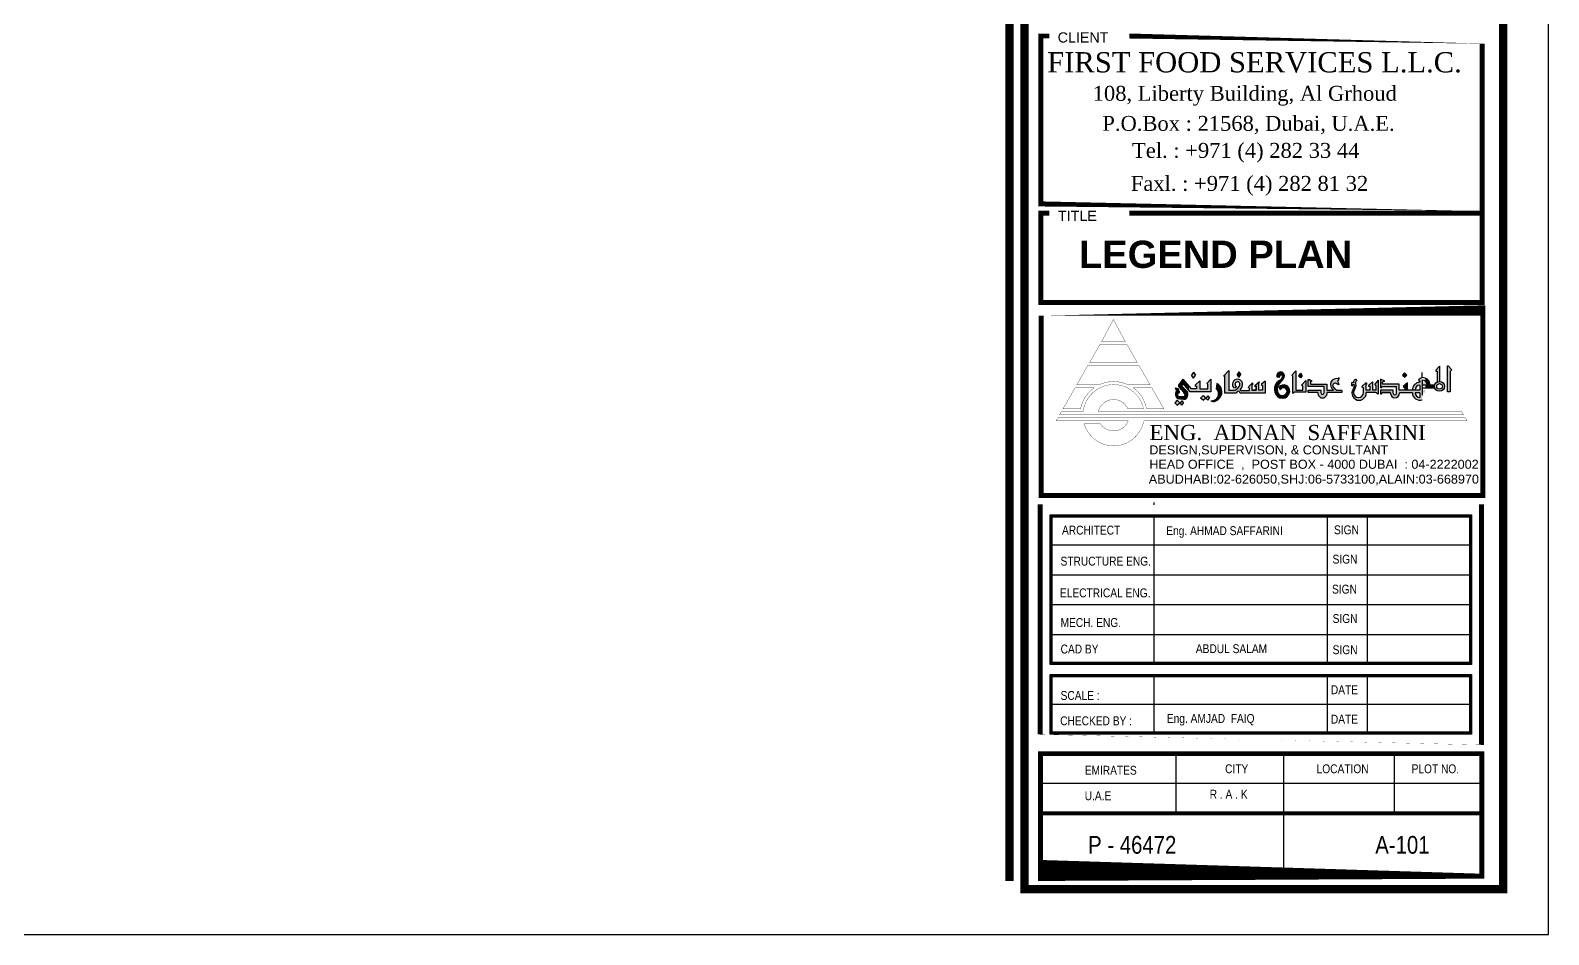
# Model space of a CAD drawing. Header units: millimetres. Extents: x 396580293 to 396624419, y 2853145456 to 2853176656.
# Drawn here: x 396605860 to 396624419, y 2853145456 to 2853156515 of the extents above; entities that cross this region are included whole.
import ezdxf

# ---------------------------------------------------------------- set-up
doc = ezdxf.new("R2010")
doc.units = ezdxf.units.MM
doc.header["$LTSCALE"] = 800
doc.header["$MEASUREMENT"] = 0
doc.layers.add('BORDER', color=183, linetype='Continuous')
doc.layers.add('ELE', color=2, linetype='Continuous')
doc.styles.add('DS', font='arial.ttf', dxfattribs={"height": 20})
doc.styles.add('h2', font='swissc.ttf')
doc.styles.add('style1', font='times.ttf', dxfattribs={"height": 100})
doc.styles.add('TIMENEWROMAN', font='times.ttf')
doc.styles.add('ZHEN', font='arialbd.ttf', dxfattribs={"height": 100})

msp = doc.modelspace()

# ---------------------------------------------------------------- hatches: boundary and pattern name
at = {"layer": 'BORDER', "linetype": 'Continuous', "ltscale": 0.5}
h = msp.add_hatch(color=256, dxfattribs=at)
h.paths.add_polyline_path([(396620251.1755492, 2853151992.291487), (396620272.7835141, 2853152018.686952), (396620251.1755485, 2853152045.082416), (396620229.5675843, 2853152018.686952)])
h.paths.add_polyline_path([(396620224.5133045, 2853152018.686952), (396620194.2515347, 2853152050.315391), (396620163.989766, 2853152018.686952), (396620194.2515359, 2853151992.291487)])
h.paths.add_polyline_path([(396620079.0113411, 2853152332.950958), (396620054.5531769, 2853152297.645903), (396620079.011343, 2853152262.340849), (396620103.469506, 2853152297.645903)])
h.paths.add_polyline_path([(396619935.8141081, 2853151932.255103), (396619957.422073, 2853151958.650569), (396619935.8141075, 2853151985.046033), (396619914.2061414, 2853151958.650569)])
h.paths.add_polyline_path([(396619878.8900936, 2853151990.279008), (396619848.6283243, 2853151958.650569), (396619878.890093, 2853151932.255103), (396619909.1518635, 2853151958.650569)])
for points in [[(396620842.9551207, 2853152116.254069), (396620790.7137015, 2853152116.254069), (396620790.7137002, 2853152173.681496), (396620801.1619759, 2853152181.512501), (396620798.5499395, 2853152202.395222), (396620754.144715, 2853152160.629804), (396620748.9206007, 2853152144.967769), (396620761.9809549, 2853152134.526421), (396620761.9809561, 2853152111.033382), (396620662.722276, 2853152111.033382), (396620649.6619212, 2853152118.864413, 0.2389172809781143), (396620676.0060434, 2853152203.818866, 1.342145718530067), (396620574.9971663, 2853152138.187644), (396620584.3601471, 2853152139.747109), (396620594.8084216, 2853152147.578113), (396620599.4290708, 2853152161.430846, -1.385019421295081), (396620643.482639, 2853152196.126426, -0.0894380219266482), (396620642.4931577, 2853152173.054716, -0.2431324264471437), (396620586.2780121, 2853152116.254069, -0.074715901987572), (396620566.4408207, 2853152111.033381), (396620508.610098, 2853152111.033382), (396620508.6100968, 2853152351.184489), (396620445.9204032, 2853152285.926032), (396620461.5928377, 2853152285.926033), (396620461.5928384, 2853152079.709338), (396620605.2566978, 2853152079.709338, -1.064406628553655), (396620647.0498414, 2853152079.709338), (396620952.662074, 2853152079.709338), (396620952.6620734, 2853152223.277918), (396620905.6448143, 2853152184.122844), (396620921.3172495, 2853152171.071153), (396620921.3172489, 2853152116.254069), (396620874.2999452, 2853152116.254069), (396620874.2999458, 2853152191.953861), (396620884.7482643, 2853152218.057231), (396620824.6706045, 2853152163.240148), (396620842.9551213, 2853152163.240148)], [(396620657.4863968, 2853152304.215302), (396620633.8281198, 2853152338.365731), (396620610.1698414, 2853152304.215302), (396620633.8281179, 2853152270.064872)], [(396621139.6801554, 2853152210.858304, 0.0826152407215789), (396621116.4245249, 2853152182.777594), (396621080.6530737, 2853152182.777594, -0.1460152613908463), (396621128.6138139, 2853152232.414108, 0.2248630455120617), (396621168.4183142, 2853152285.381442, 0.9465631735625487), (396621132.4506275, 2853152284.927676), (396621128.6138139, 2853152267.653653), (396621101.0556676, 2853152273.773639, -1.164735595315699), (396621189.3702253, 2853152294.969048, -0.2414585217317107)], [(396621101.0556676, 2853152273.773639), (396621128.6138139, 2853152267.653653), (396621132.4506275, 2853152284.927676, -0.946563173563642), (396621168.4183142, 2853152285.381442, -0.0054555403083361), (396621168.061333, 2853152283.730883), (396621188.0993235, 2853152283.730883, 0.0264321306287558), (396621189.3702253, 2853152294.969048, 1.164735595306788)], [(396621449.898483, 2853152233.719267), (396621400.2691423, 2853152176.291839), (396621413.3294983, 2853152168.460809), (396621413.3294971, 2853152116.254069), (396621327.131173, 2853152116.254069), (396621327.1311742, 2853152351.18449), (396621280.1139127, 2853152298.977724), (396621293.1742247, 2853152285.926033), (396621293.1742234, 2853152071.878307), (396621311.458739, 2853152090.150686), (396621449.898483, 2853152090.150686)], [(396621384.5967071, 2853152263.551723), (396621406.8228432, 2853152290.522711), (396621384.5967071, 2853152322.470763), (396621362.3705735, 2853152290.522711)], [(396622656.3412497, 2853152327.326851), (396622631.0776293, 2853152298.473306), (396622659.9503578, 2853152271.423082), (396622685.2139367, 2853152296.669957)], [(396623184.0472647, 2853152094.907829), (396623214.6700539, 2853152094.907829), (396623214.6700539, 2853152341.529936), (396623234.4851418, 2853152363.131968), (396623189.5230276, 2853152409.936257), (396623184.0472653, 2853152409.936257)], [(396619866.4734321, 2853152093.002743), (396619865.0813005, 2853152090.526731), (396619862.8587809, 2853152085.891677), (396619861.0022569, 2853152080.975352), (396619859.7062124, 2853152076.443656), (396619858.5714251, 2853152070.534893), (396619882.5945901, 2853152070.534893), (396619882.5945901, 2853152083.125141), (396619901.4089738, 2853152083.125141), (396619901.4089738, 2853152101.929368), (396619893.5696475, 2853152101.929368), (396619893.5696469, 2853152110.676003), (396619872.7797895, 2853152110.676005, -0.1046434474346022)], [(396619893.5696469, 2853152127.00166), (396619888.8660516, 2853152133.269756), (396619859.0766099, 2853152144.238871), (396619859.0766099, 2853152125.606364), (396619873.1873977, 2853152122.300611), (396619873.1873989, 2853152116.740691, -0.0335673119504055), (396619872.7797895, 2853152110.676005), (396619893.5696469, 2853152110.676003)], [(396619932.7663269, 2853152166.17716), (396619950.0128457, 2853152195.950503), (396620022.9378939, 2853152112.835286), (396620022.9378933, 2853152165.060741), (396619950.215693, 2853152247.944765), (396619898.2732446, 2853152175.579259), (396619898.273244, 2853152156.775032), (396619929.4971735, 2853152122.447272), (396619976.5198418, 2853152122.447272)], [(396620004.8881784, 2853152086.582357, 0.1989825626762768), (396619999.5750296, 2853152099.404536), (396619976.5198418, 2853152122.447272), (396619929.4971735, 2853152122.447272), (396619960.9879037, 2853152087.82619), (396619961.3729392, 2853152087.313088, -0.1463572828077602), (396619970.355838, 2853152062.939925), (396620004.888179, 2853152062.939925)], [(396620364.1906115, 2853152196.878477), (396620356.2778302, 2853152130.982615, -0.7506320442527656), (396620291.4685965, 2853151985.258554), (396620315.7720993, 2853151974.464184, 0.7463986364428297)], [(396621116.4245249, 2853152182.777594), (396621080.6530737, 2853152182.777594, 0.1951691809896876), (396621072.2460108, 2853152092.401149, 0.819917406049186), (396621253.1695252, 2853152086.80006), (396621218.8360258, 2853152086.80006, -0.0527408144628752), (396621214.7085956, 2853152078.833165, -0.7147956982063663), (396621104.9362106, 2853152098.973772, -0.1978169635814829)], [(396621122.7931396, 2853152153.308257), (396621139.2337726, 2853152117.448088, -1.005108382731038), (396621218.8360258, 2853152086.80006), (396621253.1695252, 2853152086.80006, 0.025082744461387), (396621254.8085756, 2853152095.907974, 0.7178801219193051)], [(396621823.4245254, 2853152194.564192), (396621854.7693945, 2853152178.902183), (396621846.9331546, 2853152207.615883), (396621836.4848808, 2853152223.277919), (396621852.1573141, 2853152231.108923), (396621855.1425437, 2853152269.891061), (396621852.1573141, 2853152251.991645, 0.9127333988732342), (396621789.4676205, 2853152116.25407), (396621708.4934559, 2853152116.254069), (396621708.4934559, 2853152189.343531), (396621507.3640177, 2853152189.343531), (396621507.3640171, 2853152220.667574), (396621520.4243719, 2853152220.667574), (396621520.4243719, 2853152233.719267), (396621502.1398582, 2853152233.719267), (396621502.1398582, 2853152246.770959), (396621478.6312265, 2853152246.770957), (396621478.6312271, 2853152158.019461), (396621677.1485856, 2853152158.019461), (396621677.1485856, 2853152083.854057, -1), (396621632.7434075, 2853152083.854058), (396621632.7434068, 2853152113.643726), (396621478.6312277, 2853152113.643726), (396621478.6312277, 2853152083.854057), (396621599.4259031, 2853152083.854058, 1.156296565368339), (396621710.4660893, 2853152083.854057), (396621891.3383792, 2853152083.854057), (396621891.3383798, 2853152108.423039), (396621883.5021405, 2853152116.254069), (396621831.2607653, 2853152116.25407, -0.0900283002899876), (396621786.8555395, 2853152152.798799, -0.8660381243748609)], [(396622155.5422478, 2853152086.817721, -0.9876353788830607), (396622033.8479074, 2853152082.339935, 0.0179941224394033), (396622066.9157697, 2853152171.091315, -0.3859369168262866), (396622073.6637189, 2853152240.578647, 0.8273132782747293), (396622040.0725053, 2853152202.8136, 0.2910091798752518), (396622010.6802143, 2853152202.8136), (396622010.6802149, 2853152173.322309), (396622023.276897, 2853152165.048579, -1.668563439818083), (396622046.3708457, 2853152165.048579, -0.0167267151741469), (396622015.4819156, 2853152083.854057, 1.074113083597284), (396622188.8661289, 2853152083.854057), (396622304.0144321, 2853152083.854058), (396622336.0842352, 2853152065.159061), (396622336.0842358, 2853152237.55148), (396622292.8373333, 2853152187.260492), (396622296.9859482, 2853152173.440809), (396622310.9015461, 2853152173.440809), (396622310.9015467, 2853152116.289376), (396622264.7136499, 2853152116.289376), (396622264.7136493, 2853152215.401958), (396622220.625213, 2853152175.53886), (396622220.6252124, 2853152160.852451), (396622239.5309596, 2853152163.551507), (396622239.5309589, 2853152116.289376), (396622182.8351203, 2853152116.289376), (396622182.8351197, 2853152181.833039), (396622191.2329233, 2853152181.833039), (396622191.2329233, 2853152204.911678), (396622182.8351197, 2853152204.911678), (396622140.8461026, 2853152165.048579), (396622140.8461026, 2853152152.460222), (396622155.5422478, 2853152142.669311)], [(396622593.8351266, 2853152188.433245), (396622388.1171277, 2853152188.433245), (396622388.1171271, 2853152215.483442), (396622416.9898574, 2853152224.500183), (396622364.6580585, 2853152249.747033), (396622364.6580591, 2853152145.152913), (396622380.8989555, 2853152145.152913), (396622380.898956, 2853152157.776351), (396622561.3533328, 2853152157.776351), (396622561.3533328, 2853152076.640692, -1), (396622519.2586898, 2853152076.640692), (396622519.2586898, 2853152116.289376), (396622365.8724458, 2853152116.289376), (396622365.8724451, 2853152069.427298), (396622380.308789, 2853152069.427298), (396622380.308789, 2853152083.854057), (396622485.9411873, 2853152083.854058), (396622485.9411866, 2853152076.640692, 1), (396622594.6708365, 2853152076.640692), (396622594.6708353, 2853152083.457718), (396622730.5690756, 2853152083.457718), (396622730.5690769, 2853152116.289376), (396622593.835126, 2853152116.289376)], [(396622663.1962795, 2853152144.849915), (396622663.1962795, 2853152116.289376), (396622695.7447257, 2853152116.289376), (396622695.7447257, 2853152205.024607), (396622640.412353, 2853152161.113338)], [(396623024.5753236, 2853152161.082416, -0.0571639198017946), (396623026.1559297, 2853152174.862441), (396622968.9354231, 2853152174.862442, 0.2935449784497075), (396622913.9155877, 2853152260.503233), (396622913.9155896, 2853152221.444977, -0.2215146154643315), (396622935.6179188, 2853152174.862441), (396622913.9155883, 2853152174.862441), (396622913.9155883, 2853152140.608842), (396623028.1224677, 2853152140.608842, -0.0859868419480842)], [(396619890.4339165, 2853152045.516658), (396619882.5945901, 2853152045.516658), (396619882.5945901, 2853152070.534893), (396619858.5714251, 2853152070.534893, 0.3412497058627473), (396619895.137513, 2853152006.341188), (396619897.9194149, 2853152006.063149), (396619897.9194136, 2853152037.544161), (396619890.4339183, 2853152037.681562)], [(396620004.8881784, 2853152047.283958), (396620004.888179, 2853152062.939925), (396619970.355838, 2853152062.939925, -0.0156160371349312), (396619970.4442106, 2853152060.111057), (396619970.4442117, 2853152047.283959, -0.4305548268603033), (396619958.9641457, 2853152036.423645), (396619897.9194136, 2853152037.544161), (396619897.9194149, 2853152006.063149), (396619910.8161663, 2853152004.774171), (396619935.9020573, 2853152003.207155), (396619957.0545679, 2853152002.032652, 0.4305548268583677)]]:
    msp.add_hatch(color=256, dxfattribs=at).paths.add_polyline_path(points)
h = msp.add_hatch(color=256, dxfattribs=at)
h.paths.add_polyline_path([(396623024.5753236, 2853152161.082416, 1), (396623146.2928608, 2853152161.082416, 1)])
h.paths.add_polyline_path([(396623119.9895687, 2853152161.082416, -1), (396623050.878617, 2853152161.082416, -1)], flags=16)
h.paths.add_polyline_path([(396623055.8077822, 2853152214.243224, -0.1277958593690956), (396623085.4340922, 2853152221.941184), (396623085.4340922, 2853152407.807008), (396623039.3484633, 2853152360.106779), (396623039.3484639, 2853152348.593115), (396623055.8077828, 2853152348.593115)])
h = msp.add_hatch(color=256, dxfattribs=at)
h.paths.add_polyline_path([(396620183.928751, 2853152130.135694), (396620155.4032982, 2853152130.135694), (396620155.4032982, 2853152227.29089), (396620103.6637405, 2853152180.280337), (396620103.6637411, 2853152159.909065), (396620116.206664, 2853152161.476081), (396620116.2066646, 2853152130.135694), (396620053.5810253, 2853152130.135693), (396620022.9378933, 2853152165.060741), (396620022.9378939, 2853152112.835286), (396620039.3812166, 2853152094.094257), (396620183.928751, 2853152094.094257)])
h.paths.add_polyline_path([(396620291.8076736, 2853152247.662162), (396620240.0680719, 2853152195.950503), (396620254.1788603, 2853152183.41437), (396620254.1788603, 2853152130.135694), (396620183.928751, 2853152130.135694), (396620183.928751, 2853152094.094257), (396620291.8076736, 2853152094.094256)])
h = msp.add_hatch(color=256, dxfattribs=at)
h.paths.add_polyline_path([(396622845.1473654, 2853152177.064164), (396622845.1473648, 2853152116.289376), (396622730.5690769, 2853152116.289376), (396622730.5690756, 2853152083.457718), (396622753.9029267, 2853152083.457718, 0.4964762683853011), (396622874.7736748, 2853151994.59943), (396622874.7736742, 2853152177.13362, -0.1765039411094215), (396622913.9155889, 2853152162.871912), (396622913.9155883, 2853152201.930168, 0.1075870420010606), (396622874.7736735, 2853152210.451123), (396622874.7736742, 2853152210.680045), (396622874.7736754, 2853152270.187252), (396622833.2457964, 2853152247.13148), (396622833.2457957, 2853152225.139441), (396622845.1473654, 2853152230.236771), (396622845.1473648, 2853152210.406258, 0.4052002870463475), (396622753.8920241, 2853152116.289376), (396622787.2095284, 2853152116.289376, -0.4002855773271849)])
h.paths.add_polyline_path([(396622845.1473661, 2853152082.035778), (396622845.1473648, 2853152024.115735, -0.3867344413520462), (396622787.276536, 2853152082.035777)], flags=16)
h.paths.add_polyline_path([(396622913.9155877, 2853152116.289376), (396622874.7736748, 2853152116.289376), (396622874.773676, 2853152082.035778), (396622913.9155877, 2853152082.035777)], flags=17)

# ---------------------------------------------------------------- linework, layer by layer
for p, q in [((396620079.1580179, 2853152332.739234), (396620054.6877379, 2853152297.41669)), ((396620079.1580185, 2853152262.129125), (396620054.6877391, 2853152297.451669)), ((396620079.1580179, 2853152332.739234), (396620103.628299, 2853152297.41669)), ((396620079.1580185, 2853152262.129125), (396620103.6282984, 2853152297.451669)), ((396620445.3905195, 2853152286.129682), (396620510.1997521, 2853152353.594527)), ((396620461.592839, 2853152286.129682), (396620445.3905195, 2853152286.129682)), ((396620461.5928409, 2853152079.709339), (396620461.5928402, 2853152292.898217)), ((396620510.1997521, 2853152353.594527), (396620510.1997526, 2853152112.092448)), ((396620633.8281203, 2853152338.365731), (396620610.1581224, 2853152304.198385)), ((396620633.8281216, 2853152270.064874), (396620610.158123, 2853152304.23222)), ((396620633.8281203, 2853152338.365731), (396620657.4981177, 2853152304.198385)), ((396620633.8281216, 2853152270.064874), (396620657.4981177, 2853152304.23222)), ((396621280.1139151, 2853152298.977725), (396621327.1311755, 2853152351.184491)), ((396621293.1742272, 2853152285.926033), (396621280.1139151, 2853152298.977725)), ((396621293.1742259, 2853152071.878307), (396621293.1742272, 2853152285.926033)), ((396621327.1311755, 2853152351.184491), (396621327.1311742, 2853152116.25407)), ((396621384.5967096, 2853152322.470764), (396621362.3705759, 2853152290.522711)), ((396621362.3705759, 2853152290.522711), (396621384.5967096, 2853152263.551724)), ((396621384.5967096, 2853152322.470764), (396621406.8228445, 2853152290.522711)), ((396621406.8228445, 2853152290.522711), (396621384.5967096, 2853152263.551724)), ((396622874.7736766, 2853152269.253111), (396622874.7736779, 2853152328.760318)), ((396623085.4340947, 2853152407.807009), (396623039.3484658, 2853152360.10678)), ((396623039.3484658, 2853152360.10678), (396623039.3484664, 2853152348.593116)), ((396623039.3484664, 2853152348.593116), (396623055.8077865, 2853152348.593117)), ((396623055.8077865, 2853152348.593117), (396623055.8077847, 2853152214.243224)), ((396623083.7881239, 2853152407.807009), (396623085.4340947, 2853152407.807009)), ((396623085.4340947, 2853152407.807009), (396623085.4340947, 2853152221.941185)), ((396623184.0472672, 2853152094.90783), (396623184.0472678, 2853152409.936258)), ((396623184.0472678, 2853152409.936258), (396623189.5230301, 2853152409.936258)), ((396623189.5230301, 2853152409.936258), (396623234.4851443, 2853152363.13197)), ((396623234.4851443, 2853152363.13197), (396623214.6700563, 2853152341.529936)), ((396623214.6700563, 2853152341.529936), (396623214.6700551, 2853152094.90783)), ((396619859.0766123, 2853152144.238871), (396619888.8660541, 2853152133.269756)), ((396619859.0766123, 2853152144.238871), (396619859.0766118, 2853152125.606365)), ((396619859.076613, 2853152137.970806), (396619859.0766123, 2853152144.238871)), ((396619859.0766118, 2853152125.606365), (396619873.1874001, 2853152122.300612)), ((396619873.1874001, 2853152122.300612), (396619873.1874001, 2853152116.740691)), ((396619888.8660541, 2853152133.269756), (396619893.5696493, 2853152127.001662)), ((396619893.5696493, 2853152127.001662), (396619893.5696499, 2853152101.929368)), ((396619893.5696499, 2853152101.929368), (396619901.4089751, 2853152101.929368)), ((396619898.2732459, 2853152175.579259), (396619950.2156954, 2853152247.944766)), ((396619898.2732466, 2853152156.775032), (396619898.2732459, 2853152175.579259)), ((396619960.9879062, 2853152087.826192), (396619898.2732466, 2853152156.775032)), ((396619901.4089751, 2853152101.929368), (396619901.4089763, 2853152083.125142)), ((396619950.0128481, 2853152195.950503), (396619932.7663288, 2853152166.17716)), ((396619932.7663288, 2853152166.17716), (396619999.575032, 2853152099.404537)), ((396620039.3812179, 2853152094.094257), (396619950.0128481, 2853152195.950503)), ((396620053.5810278, 2853152130.135695), (396619950.2156954, 2853152247.944766)), ((396620116.2066653, 2853152130.135695), (396620053.5810278, 2853152130.135695)), ((396620103.663743, 2853152180.280337), (396620155.4032994, 2853152227.29089)), ((396620103.6637436, 2853152159.909065), (396620103.663743, 2853152180.280337)), ((396620116.2066653, 2853152161.476082), (396620103.6637436, 2853152159.909065)), ((396620116.2066653, 2853152161.476082), (396620116.2066653, 2853152130.135695)), ((396620155.4032994, 2853152227.29089), (396620155.4032994, 2853152130.135695)), ((396620155.4032994, 2853152130.135695), (396620254.1788628, 2853152130.135695)), ((396620240.0680744, 2853152195.950503), (396620291.8076754, 2853152247.662162)), ((396620254.1788628, 2853152183.414371), (396620240.0680744, 2853152195.950503)), ((396620254.1788628, 2853152130.135695), (396620254.1788628, 2853152183.414371)), ((396620291.8076754, 2853152247.662162), (396620291.8076761, 2853152094.094257)), ((396620364.190614, 2853152196.878478), (396620356.2778315, 2853152130.982616)), ((396620569.9857326, 2853152112.092448), (396620510.1997526, 2853152112.092448)), ((396620588.5109105, 2853152141.776985), (396620578.8313664, 2853152140.164795)), ((396620594.808424, 2853152147.578114), (396620584.3601484, 2853152139.747109)), ((396620599.4290733, 2853152161.430846), (396620594.808424, 2853152147.578114)), ((396620649.6619224, 2853152118.864413), (396620662.7222772, 2853152111.033383)), ((396620662.7222772, 2853152111.033383), (396620761.9809573, 2853152111.033383)), ((396620748.9206031, 2853152144.96777), (396620754.1447174, 2853152160.629805)), ((396620761.9809561, 2853152134.526422), (396620748.9206031, 2853152144.96777)), ((396620754.1447174, 2853152160.629805), (396620798.549942, 2853152202.395223)), ((396620761.9809573, 2853152111.033383), (396620761.9809561, 2853152134.526422)), ((396620801.1619771, 2853152181.512501), (396620790.7137027, 2853152173.681497)), ((396620790.7137027, 2853152173.681497), (396620790.7137027, 2853152116.25407)), ((396620842.9551219, 2853152116.25407), (396620790.7137027, 2853152116.25407)), ((396620790.7137027, 2853152116.25407), (396620842.9551219, 2853152116.25407)), ((396620798.549942, 2853152202.395223), (396620801.1619771, 2853152181.512501)), ((396620884.7482667, 2853152218.057232), (396620824.670607, 2853152163.240148)), ((396620824.670607, 2853152163.240148), (396620842.9551225, 2853152163.240149)), ((396620842.9551225, 2853152163.240149), (396620827.2826867, 2853152163.240148)), ((396620842.9551225, 2853152163.240149), (396620842.9551219, 2853152116.25407)), ((396620842.9551219, 2853152116.25407), (396620842.9551225, 2853152163.240149)), ((396620874.299947, 2853152191.953862), (396620884.7482667, 2853152218.057232)), ((396620874.299947, 2853152191.953862), (396620874.2999477, 2853152116.25407)), ((396620921.3172507, 2853152116.25407), (396620874.2999477, 2853152116.25407)), ((396620952.6620759, 2853152223.277919), (396620905.6448168, 2853152184.122845)), ((396620905.6448168, 2853152184.122845), (396620921.317252, 2853152171.071153)), ((396620921.317252, 2853152171.071153), (396620921.3172507, 2853152116.25407)), ((396620952.6620759, 2853152223.277919), (396620952.6620753, 2853152079.709338)), ((396621128.6138164, 2853152267.653653), (396621101.0556688, 2853152273.773639)), ((396621117.98039, 2853152225.676801), (396621118.1655414, 2853152225.888263)), ((396621122.7931421, 2853152153.308258), (396621139.2337738, 2853152117.448088)), ((396621128.6138164, 2853152267.653653), (396621132.4506287, 2853152284.927676)), ((396621327.1311742, 2853152116.25407), (396621413.3294995, 2853152116.25407)), ((396621400.2691448, 2853152176.29184), (396621449.8984842, 2853152233.719267)), ((396621413.3294995, 2853152168.46081), (396621400.2691448, 2853152176.29184)), ((396621413.3294995, 2853152116.25407), (396621413.3294995, 2853152168.46081)), ((396621449.8984842, 2853152233.719267), (396621449.8984842, 2853152090.150686)), ((396621478.6312289, 2853152246.770959), (396621502.1398594, 2853152246.770959)), ((396621478.6312289, 2853152158.019462), (396621478.6312289, 2853152246.770959)), ((396621677.148588, 2853152158.019462), (396621478.6312289, 2853152158.019462)), ((396621478.6312302, 2853152113.643726), (396621632.7434081, 2853152113.643726)), ((396621478.6312302, 2853152083.854059), (396621478.6312302, 2853152113.643726)), ((396621502.1398594, 2853152246.770959), (396621502.1398594, 2853152233.719267)), ((396621502.1398594, 2853152233.719267), (396621520.4243743, 2853152233.719267)), ((396621507.3640183, 2853152220.667575), (396621507.3640189, 2853152189.343531)), ((396621520.4243738, 2853152220.667575), (396621507.3640183, 2853152220.667575)), ((396621507.3640189, 2853152189.343531), (396621708.4934584, 2853152189.343532)), ((396621520.4243743, 2853152233.719267), (396621520.4243738, 2853152220.667575)), ((396621632.7434081, 2853152113.643726), (396621632.7434087, 2853152083.854059)), ((396621677.148588, 2853152083.854058), (396621677.148588, 2853152158.019462)), ((396621708.4934584, 2853152189.343532), (396621708.4934571, 2853152116.25407)), ((396621708.4934571, 2853152116.25407), (396621789.467623, 2853152116.25407)), ((396621854.7693964, 2853152178.902184), (396621823.4245273, 2853152194.564193)), ((396621831.2607677, 2853152116.25407), (396621883.5021417, 2853152116.25407)), ((396621852.1573166, 2853152231.108924), (396621836.484882, 2853152223.277919)), ((396621836.484882, 2853152223.277919), (396621846.9331571, 2853152207.615884)), ((396621846.9331571, 2853152207.615884), (396621854.7693964, 2853152178.902184)), ((396621852.1573166, 2853152251.991645), (396621855.1425462, 2853152269.891062)), ((396621855.1425462, 2853152269.891062), (396621852.1573166, 2853152231.108924)), ((396621883.5021417, 2853152116.25407), (396621891.338381, 2853152108.423039)), ((396621891.338381, 2853152108.423039), (396621891.3383804, 2853152083.854058)), ((396622010.6802155, 2853152202.813601), (396622010.6802174, 2853152173.322311)), ((396622023.2768995, 2853152165.04858), (396622010.6802174, 2853152173.322311)), ((396622140.8461051, 2853152165.04858), (396622182.8351222, 2853152204.911678)), ((396622140.8461051, 2853152152.460222), (396622140.8461051, 2853152165.04858)), ((396622155.542249, 2853152142.669312), (396622140.8461051, 2853152152.460222)), ((396622155.542249, 2853152083.854059), (396622155.542249, 2853152142.669312)), ((396622182.8351222, 2853152204.911678), (396622191.2329257, 2853152204.911678)), ((396622182.8351203, 2853152181.833039), (396622182.8351216, 2853152116.289376)), ((396622191.2329257, 2853152181.833039), (396622182.8351203, 2853152181.833039)), ((396622239.5309614, 2853152116.289376), (396622182.8351216, 2853152116.289376)), ((396622191.2329257, 2853152204.911678), (396622191.2329257, 2853152181.833039)), ((396622220.6252155, 2853152175.538861), (396622264.7136517, 2853152215.401959)), ((396622220.6252149, 2853152160.852452), (396622220.6252155, 2853152175.538861)), ((396622239.5309608, 2853152163.551508), (396622220.6252149, 2853152160.852452)), ((396622239.5309614, 2853152116.289376), (396622239.5309608, 2853152163.551508)), ((396622264.7136517, 2853152215.401959), (396622264.7136504, 2853152116.289376)), ((396622310.901548, 2853152116.289377), (396622264.7136504, 2853152116.289376)), ((396622336.084237, 2853152237.55148), (396622292.8373358, 2853152187.260493)), ((396622292.8373358, 2853152187.260493), (396622296.9859519, 2853152173.44081)), ((396622310.9015486, 2853152173.44081), (396622296.9859519, 2853152173.44081)), ((396622310.901548, 2853152116.289377), (396622310.9015486, 2853152173.44081)), ((396622336.084237, 2853152237.55148), (396622336.0842364, 2853152065.159062)), ((396622364.658061, 2853152249.747033), (396622364.6580604, 2853152145.152914)), ((396622416.9898593, 2853152224.500184), (396622364.658061, 2853152249.747033)), ((396622364.6580604, 2853152145.152914), (396622380.898958, 2853152145.152914)), ((396622519.2586922, 2853152116.289376), (396622365.8724482, 2853152116.289377)), ((396622365.8724482, 2853152116.289377), (396622365.8724464, 2853152069.427298)), ((396622380.8989573, 2853152157.776352), (396622561.353334, 2853152157.776352)), ((396622380.898958, 2853152145.152914), (396622380.8989573, 2853152157.776352)), ((396622388.1171296, 2853152215.483444), (396622416.9898593, 2853152224.500184)), ((396622388.1171289, 2853152188.433245), (396622388.1171296, 2853152215.483444)), ((396622593.8351291, 2853152188.433245), (396622388.1171289, 2853152188.433245)), ((396622519.2586922, 2853152076.640692), (396622519.2586922, 2853152116.289376)), ((396622561.3533347, 2853152076.640692), (396622561.353334, 2853152157.776352)), ((396622593.8351279, 2853152116.289376), (396622593.8351291, 2853152188.433245)), ((396622845.1473672, 2853152116.289377), (396622593.8351279, 2853152116.289376)), ((396622874.7736779, 2853152270.187253), (396622833.2457976, 2853152247.13148)), ((396622833.2457976, 2853152247.13148), (396622833.2457976, 2853152225.139441)), ((396622833.2457976, 2853152225.139441), (396622845.1473666, 2853152230.236771)), ((396622845.1473666, 2853152230.236771), (396622845.1473661, 2853152210.406259)), ((396622845.1473679, 2853152177.064166), (396622845.1473672, 2853152116.289377)), ((396622874.7736766, 2853152269.253111), (396622874.7736766, 2853152269.024189)), ((396622874.7736773, 2853152235.706686), (396622874.7736766, 2853152053.172495)), ((396622935.6179213, 2853152174.862442), (396622874.7736766, 2853152174.862442)), ((396623028.122469, 2853152140.608843), (396622874.7736773, 2853152140.608843)), ((396623026.1559309, 2853152174.862442), (396622968.9354257, 2853152174.862442)), ((396623026.1559309, 2853152174.862442), (396622969.227243, 2853152174.862442)), ((396619878.8900961, 2853151990.279009), (396619848.6283255, 2853151958.650569)), ((396619878.8900955, 2853151932.255104), (396619848.6283255, 2853151958.650569)), ((396619878.8900961, 2853151990.279009), (396619909.151866, 2853151958.650569)), ((396619878.8900955, 2853151932.255104), (396619909.151866, 2853151958.650569)), ((396619882.594592, 2853152083.125142), (396619882.594592, 2853152045.516658)), ((396619901.4089763, 2853152083.125142), (396619882.594592, 2853152083.125142)), ((396619882.594592, 2853152045.516658), (396619890.433919, 2853152045.516658)), ((396619890.433919, 2853152045.516658), (396619890.4339195, 2853152037.681562)), ((396619890.4339195, 2853152037.681562), (396619958.9641469, 2853152036.423645)), ((396619910.8161675, 2853152004.774172), (396619895.1375142, 2853152006.341188)), ((396619935.9020598, 2853152003.207155), (396619910.8161675, 2853152004.774172)), ((396619935.8141088, 2853151985.046034), (396619914.2061427, 2853151958.650569)), ((396619935.8141088, 2853151985.046034), (396619914.2061427, 2853151958.650569)), ((396619935.8141094, 2853151932.255104), (396619914.2061427, 2853151958.650569)), ((396619935.8141094, 2853151932.255104), (396619914.2061427, 2853151958.650569)), ((396619935.8141088, 2853151985.046034), (396619957.4220743, 2853151958.650569)), ((396619935.8141088, 2853151985.046034), (396619957.4220743, 2853151958.650569)), ((396619935.8141094, 2853151932.255104), (396619957.4220743, 2853151958.650569)), ((396619935.8141094, 2853151932.255104), (396619957.4220743, 2853151958.650569)), ((396619957.0545704, 2853152002.032653), (396619935.9020598, 2853152003.207155)), ((396619961.3729411, 2853152087.313088), (396619960.9879062, 2853152087.826192)), ((396619970.444213, 2853152060.111058), (396619970.4442124, 2853152047.283959)), ((396620004.8881809, 2853152086.582357), (396620004.8881803, 2853152047.283959)), ((396620291.8076761, 2853152094.094257), (396620039.3812179, 2853152094.094257)), ((396620194.3982132, 2853152050.103668), (396620164.1364427, 2853152018.475229)), ((396620194.3982126, 2853151992.079764), (396620164.1364427, 2853152018.475229)), ((396620194.3982132, 2853152050.103668), (396620224.6599825, 2853152018.475229)), ((396620194.3982126, 2853151992.079764), (396620224.6599825, 2853152018.475229)), ((396620251.3222259, 2853152044.870693), (396620229.7142622, 2853152018.475229)), ((396620251.3222259, 2853152044.870693), (396620229.7142622, 2853152018.475229)), ((396620251.3222254, 2853151992.079763), (396620229.7142622, 2853152018.475229)), ((396620251.3222254, 2853151992.079763), (396620229.7142622, 2853152018.475229)), ((396620251.3222259, 2853152044.870693), (396620272.9301908, 2853152018.475229)), ((396620251.3222259, 2853152044.870693), (396620272.9301908, 2853152018.475229)), ((396620251.3222254, 2853151992.079763), (396620272.9301908, 2853152018.475229)), ((396620251.3222254, 2853151992.079763), (396620272.9301908, 2853152018.475229)), ((396620291.468599, 2853151985.258555), (396620315.7721017, 2853151974.464186)), ((396620605.2566984, 2853152079.709339), (396620461.5928409, 2853152079.709339)), ((396620952.6620753, 2853152079.709338), (396620647.0498438, 2853152079.709339)), ((396621311.4587409, 2853152090.150686), (396621293.1742259, 2853152071.878307)), ((396621449.8984842, 2853152090.150686), (396621311.4587409, 2853152090.150686)), ((396621599.4259056, 2853152083.854059), (396621478.6312302, 2853152083.854059)), ((396621891.3383804, 2853152083.854058), (396621710.4660918, 2853152083.854059)), ((396622304.0144333, 2853152083.854059), (396622188.8661314, 2853152083.854058)), ((396622336.0842364, 2853152065.159062), (396622304.0144333, 2853152083.854059)), ((396622365.8724464, 2853152069.427298), (396622380.3087914, 2853152069.427299)), ((396622485.9411886, 2853152083.854058), (396622380.3087908, 2853152083.854059)), ((396622380.3087908, 2853152083.854059), (396622485.9411886, 2853152083.854058)), ((396622380.3087914, 2853152069.427299), (396622380.3087908, 2853152083.854059)), ((396622485.9411879, 2853152076.640692), (396622485.9411886, 2853152083.854058)), ((396622845.1473672, 2853152082.035778), (396622787.2765384, 2853152082.035778)), ((396622845.1473672, 2853152082.035778), (396622845.1473666, 2853152024.115735)), ((396623214.6700551, 2853152094.90783), (396623184.0472672, 2853152094.90783)), ((396619592.3484234, 2853150740.795579), (396619592.3484247, 2853150710.214887)), ((396619592.3484247, 2853150588.364682), (396619592.3484247, 2853148784.981643)), ((396621711.9964367, 2853150588.364682), (396621711.9964367, 2853148760.611603)), ((396622199.3972583, 2853150588.364682), (396622199.3972589, 2853148760.611603)), ((396618324.5607277, 2853150222.814066), (396623477.7056326, 2853150222.814067)), ((396618324.5607277, 2853150222.814066), (396623477.7056326, 2853150222.814067)), ((396618324.560727, 2853149857.26345), (396623477.705632, 2853149857.263451)), ((396618324.5607277, 2853149491.712834), (396623477.7056326, 2853149491.712835)), ((396618324.5607283, 2853149126.162218), (396623477.7056326, 2853149126.162218)), ((396619592.348424, 2853148638.761397), (396619592.3484247, 2853147932.030206)), ((396621711.9964367, 2853148638.761397), (396621711.9964354, 2853147907.660165)), ((396622199.3972576, 2853148638.761397), (396622199.3972589, 2853147907.660165)), ((396618324.560727, 2853148273.21078), (396623477.705632, 2853148273.210781)), ((396619861.6716415, 2853147668.991878), (396619861.6716402, 2853146938.978321)), ((396623603.8474205, 2853147668.991878), (396619961.6450615, 2853147668.991878)), ((396621178.9056428, 2853147668.991878), (396621178.9056435, 2853146171.151931)), ((396621178.9056428, 2853147668.991878), (396621178.9056435, 2853146171.151931)), ((396622532.9338343, 2853147668.991878), (396622532.9338337, 2853146938.978321)), ((396623595.8184189, 2853147303.9851), (396618207.0021054, 2853147303.985099))]:
    msp.add_line(p, q, dxfattribs=at)
at = {"layer": 'BORDER', "ltscale": 500}
msp.add_lwpolyline([(396580292.7192089, 2853145455.609512), (396624419.324728, 2853145455.609518), (396624419.3247236, 2853176656.239683), (396580292.7192052, 2853176656.239678)], close=True, dxfattribs=at)
at = {"layer": 'BORDER', "linetype": 'Continuous', "ltscale": 0.5}
for points, const_width in [([(396617828.3340678, 2853176099.085573), (396580849.8733154, 2853176099.085568), (396580849.8733185, 2853146012.763622), (396617828.3340715, 2853146012.763627)], 100.7759674693716), ([(396618013.3607617, 2853146012.763628), (396623862.1706183, 2853146012.763628), (396623862.170614, 2853176099.085573), (396618013.3607586, 2853176099.085573)], 100.7759674693716), ([(396623614.0317304, 2853150827.169432), (396618217.1864153, 2853150827.169432), (396618217.1864159, 2853153078.198725), (396623614.0317316, 2853153078.198726)], 60.92510267654394), ([(396618202.7105232, 2853150710.214888), (396623599.5558377, 2853150710.214889), (396623599.555839, 2853147785.80996), (396618202.7105226, 2853147785.809959)], 60.92510267654394), ([(396618207.0021042, 2853147668.991878), (396623603.8474205, 2853147668.991878), (396623603.8474205, 2853146171.151932), (396618207.0021048, 2853146171.15193)], 60.92510267654394)]:
    msp.add_lwpolyline(points, close=True, dxfattribs=dict(at, const_width=const_width))
for points, const_width in [([(396619295.7430426, 2853156445.609601), (396623608.1215312, 2853156445.609602), (396623608.1215318, 2853154391.833057), (396618211.2762167, 2853154391.833056), (396618211.2762167, 2853156445.609601), (396618316.1601426, 2853156445.609601)], 60.92510267654394), ([(396619295.7430445, 2853154277.980677), (396623608.121533, 2853154277.980677), (396623608.1215318, 2853153185.980677), (396618211.2762185, 2853153185.980677), (396618211.2762179, 2853154277.980677), (396618316.1601426, 2853154277.980677)], 60.92510267654394), ([(396623595.8184183, 2853146938.978321), (396618207.002106, 2853146938.978321)], 48.66757048505586)]:
    msp.add_lwpolyline(points, dxfattribs=dict(at, const_width=const_width))
at = {"layer": 'BORDER', "const_width": 3.551687668282684}
for points in [[(396619243.3476115, 2853152709.805378), (396619099.3070206, 2853152978.150643), (396618955.2664296, 2853152709.805378)], [(396618934.2821033, 2853152673.224681), (396618808.4427805, 2853152453.856657), (396619390.1712593, 2853152453.856657), (396619264.3319384, 2853152673.224681)]]:
    msp.add_lwpolyline(points, close=True, dxfattribs=at)
for points in [[(396618927.232069, 2853152180.985716, -0.222041499190786), (396619275.6141325, 2853152180.985716), (396619546.7022525, 2853152180.985715), (396619411.1555855, 2853152417.275959), (396618787.4584536, 2853152417.275959), (396618651.9117874, 2853152180.985715)], [(396618728.7401259, 2853151849.760326), (396618461.9060706, 2853151849.760326), (396618440.9217437, 2853151813.179629), (396619293.4587387, 2853151813.179629), (396623378.6243825, 2853151813.179629), (396623357.6400575, 2853151849.760327), (396618913.8967552, 2853151849.760326, -0.7227181422262544), (396619276.860491, 2853151886.341024), (396619468.1719895, 2853151886.341024, 0.7018004040509158), (396618769.4212234, 2853151982.445896, 0.000425478156575), (396618769.1249421, 2853151981.880606, 0.0928961883269184)], [(396618697.3452287, 2853151886.341024), (396618482.8903956, 2853151886.341024), (396618630.9274604, 2853152144.405018), (396618864.1743191, 2853152144.405018, 0.1936505053779416)], [(396619715.7236455, 2853151886.341024), (396619567.68658, 2853152144.405018), (396619338.6718817, 2853152144.405018, -0.1936505053779449), (396619505.5009709, 2853151886.341024)], [(396619470.0168223, 2853151739.018678), (396623421.1664255, 2853151739.018679), (396623400.1821005, 2853151775.599377), (396618419.364027, 2853151775.599375), (396618398.3796994, 2853151739.018678), (396618732.8293791, 2853151739.018678), (396619280.6850941, 2853151739.018678, -0.610232929721871), (396618940.9724666, 2853151702.437981), (396618741.6024853, 2853151702.437981, 0.61402759827917), (396619399.1977355, 2853151580.127315, 0.1175737945173595)]]:
    msp.add_lwpolyline(points, format="xyb", close=True, dxfattribs=at)
at = {"layer": 'BORDER', "linetype": 'Continuous', "ltscale": 0.5}
for points in [[(396622656.3412515, 2853152327.326852), (396622631.0776299, 2853152298.473307), (396622659.950359, 2853152271.423083), (396622685.2139392, 2853152296.669959), (396622656.3412515, 2853152327.326852)], [(396619872.7797907, 2853152110.676005), (396619872.1010893, 2853152106.877358), (396619871.527692, 2853152104.588131), (396619870.1124002, 2853152100.331287), (396619868.2089185, 2853152096.089436), (396619865.0813024, 2853152090.526732), (396619862.8587821, 2853152085.891677), (396619861.0022582, 2853152080.975352), (396619859.7062137, 2853152076.443656), (396619858.5714276, 2853152070.534894), (396619882.5945914, 2853152070.534894), (396619882.594592, 2853152083.125142), (396619901.4089763, 2853152083.125142), (396619901.4089751, 2853152101.929368), (396619893.5696499, 2853152101.929368), (396619893.5696506, 2853152110.676005), (396619872.7797907, 2853152110.676005)], [(396622695.7447282, 2853152116.289377), (396622695.7447282, 2853152205.024608), (396622640.4123549, 2853152161.113339), (396622663.1962808, 2853152144.849915), (396622663.1962802, 2853152116.289376)], [(396622753.9029279, 2853152083.457718), (396622594.6708378, 2853152083.457719), (396622594.670839, 2853152076.640692)]]:
    msp.add_lwpolyline(points, dxfattribs=at)
for points in [[(396618324.5607283, 2853150588.364682), (396623477.705632, 2853150588.364682), (396623477.705632, 2853148760.611603), (396618324.5607289, 2853148760.611603)], [(396618329.4347358, 2853150583.490674), (396623472.8316232, 2853150583.490674), (396623472.8316245, 2853148765.485611), (396618329.4347358, 2853148765.48561)], [(396618334.3087434, 2853150578.616666), (396623467.9576144, 2853150578.616666), (396623467.9576163, 2853148770.359619), (396618334.3087434, 2853148770.359618)], [(396618339.1827529, 2853150573.742658), (396623463.0836074, 2853150573.742658), (396623463.0836081, 2853148775.233627), (396618339.1827529, 2853148775.233626)], [(396618344.0567604, 2853150568.868649), (396623458.2095993, 2853150568.86865), (396623458.2095993, 2853148780.107635), (396618344.056761, 2853148780.107635)], [(396618348.9307685, 2853150563.994641), (396623453.3355905, 2853150563.994642), (396623453.3355911, 2853148784.981644), (396618348.9307692, 2853148784.981643)], [(396618324.5607277, 2853148638.761397), (396623477.7056326, 2853148638.761397), (396623477.7056326, 2853147907.660165), (396618324.5607277, 2853147907.660164)], [(396618329.4347365, 2853148633.887388), (396623472.8316238, 2853148633.887389), (396623472.8316238, 2853147912.534173), (396618329.4347358, 2853147912.534173)], [(396618334.3087434, 2853148629.01338), (396623467.9576163, 2853148629.013381), (396623467.9576163, 2853147917.408181), (396618334.3087447, 2853147917.408181)], [(396618339.1827522, 2853148624.139372), (396623463.0836081, 2853148624.139373), (396623463.0836068, 2853147922.28219), (396618339.1827529, 2853147922.282189)], [(396618344.0567598, 2853148619.265363), (396623458.2095999, 2853148619.265364), (396623458.2096005, 2853147927.156198), (396618344.0567598, 2853147927.156197)], [(396618348.9307692, 2853148614.391356), (396623453.3355899, 2853148614.391356), (396623453.3355911, 2853147932.030206), (396618348.9307692, 2853147932.030206)]]:
    msp.add_lwpolyline(points, close=True, dxfattribs=at)
for radius in [60.85876825007053, 34.55547622548263]:
    msp.add_circle((396623085.4340947, 2853152161.082416), radius, dxfattribs=at)
for centre, radius, start, end in [((396621143.59059, 2853152291.131197), 45.94022474261289, 4.79207122948451, 202.1992806082681), ((396621150.446939, 2853152284.166434), 18.01240261752154, 3.867757386904458, 177.577839938253), ((396621082.5163841, 2853152301.361985), 107.0449120123302, 302.2772518328828, 356.5761481980453), ((396619827.8663904, 2853152116.740691), 45.32101002154705, 328.8922710692863, 0), ((396620302.6857159, 2853152067.543501), 83.04598748608063, 262.2372878128292, 49.80954794238722), ((396620306.9879763, 2853152092.853831), 118.7150747355166, 274.24337736714, 61.19381368600736), ((396620615.7049964, 2853152186.080602), 62.85588743678175, 16.39185974178707, 229.6362890914788), ((396620562.2814198, 2853152183.02753), 71.35224200683349, 276.0559882763404, 293.2905104644834), ((396620615.7049964, 2853152186.080602), 29.53838420563707, 19.88260228150927, 236.5637309725832), ((396620559.4330554, 2853152199.040473), 87.03011212362208, 287.9662034802418, 342.6274545778007), ((396620626.1532703, 2853152081.014497), 20.93729128302816, 356.4260665706482, 183.5739334293517), ((396620579.0129974, 2853152187.334277), 65.06640311092407, 347.3225962584706, 7.765885988195231), ((396620579.0129974, 2853152187.334277), 98.38390634206874, 315.897370435448, 9.64563227232554), ((396621187.8066705, 2853152127.23063), 120.6953113547871, 119.3689921691034, 196.9128291365386), ((396621212.4467292, 2853152126.924961), 111.0845628639544, 130.9238732655177, 194.5734397545935), ((396621179.1129825, 2853152102.326877), 75.9672667330673, 355.1529826595416, 137.8482281549539), ((396621092.6052263, 2853152300.914294), 77.38794473563273, 297.7296122954166, 348.4212816884183), ((396621179.1129825, 2853152102.326877), 42.64976350192262, 326.5744977474785, 159.2345216670813), ((396621146.2897901, 2853152289.844469), 48.00413754431322, 312.5041045536149, 312.7927973164388), ((396621163.2674844, 2853152107.680185), 58.97744270857646, 351.9482677536568, 352.779090734613), ((396621827.0182819, 2853152181.256735), 75.06929202378235, 70.43488545169444, 239.9859012832436), ((396621808.153882, 2853152171.042628), 28.04383267128584, 57.00758804305677, 220.5828500569003), ((396621909.716871, 2853152256.836074), 160.9927332168633, 220.2574693654852, 240.834949411959), ((396622025.376362, 2853152179.701646), 27.3886683926692, 57.54903346927971, 122.4509420015105), ((396620817.7203871, 2853152585.992752), 1298.759389360516, 337.2550518106915, 341.0881934999527), ((396622034.8238738, 2853152171.221855), 13.09358395617183, 331.8700269691453, 208.1299730308547), ((396620817.7203871, 2853152585.992752), 1316.294917376908, 337.503381618121, 341.6268908644895), ((396622060.4691874, 2853152218.493045), 25.72682569889364, 59.14476805544822, 217.5503923852618), ((396622108.5974183, 2853152202.114904), 51.95981956351951, 132.2464891393086, 216.6602600208253), ((396622848.0537731, 2853152116.289376), 94.16174732052956, 91.768780501356, 180), ((396622848.0537731, 2853152116.289376), 60.84424408938492, 92.73795312511493, 180), ((396622874.7736766, 2853152174.862442), 94.16174732052956, 0, 90), ((396622874.7736766, 2853152174.862442), 60.84424408938492, 0, 90), ((396619918.4063465, 2853152062.106865), 60.42556738604022, 148.8922710692863, 247.351148979442), ((396619959.5671699, 2853152047.283959), 45.32101002154705, 266.821895709118, 0), ((396619959.5671699, 2853152047.283959), 10.87704240517128, 266.821895709118, 0), ((396619925.1232026, 2853152060.111058), 45.32101002154705, 0, 36.88479271240403), ((396619986.759778, 2853152086.582358), 18.12840400861881, 0, 45.01547260107837), ((396621163.2674844, 2853152107.680185), 92.29494593972115, 188.489174830646, 352.779090734613), ((396621163.2674844, 2853152107.680185), 58.97744270857646, 188.489174830646, 330.7172705591775), ((396621179.1129825, 2853152102.326877), 75.9672667330673, 326.5744977474785, 327.5125622653797), ((396621654.9459984, 2853152075.762934), 56.10656871483578, 171.7084733191712, 8.291526680828724), ((396621654.9459984, 2853152083.854059), 22.20259005042334, 180, 0), ((396622102.1740241, 2853152077.6507), 86.91376760417552, 175.9071228751637, 4.092903468489592), ((396622094.6672239, 2853152085.33589), 60.8930593189348, 182.8200941911803, 358.6055738081502), ((396622540.3060135, 2853152076.640692), 54.36482466825419, 180, 0), ((396622540.3060135, 2853152076.640692), 21.04732143710952, 180, 0), ((396622848.0537737, 2853152084.890523), 94.16174732052956, 180.8718652608086, 286.4851194184071), ((396622848.0537737, 2853152084.890523), 60.84424408938492, 182.6892394267901, 267.2620468748851)]:
    msp.add_arc(centre, radius, start, end, dxfattribs=at)

# ---------------------------------------------------------------- texts
at = {"layer": 'BORDER'}
for s, height, style, p in [('CLIENT ', 124.9464534171735, 'DS', (396618417.9533682, 2853156365.643233)), ('FIRST FOOD SERVICES L.L.C.', 247.4778703120259, 'style1', (396618289.6089232, 2853156000.651372)), ('108, Liberty Building, Al Grhoud', 182.352114966756, 'style1', (396618845.7000204, 2853155653.191246)), ('P.O.Box : 21568, Dubai, U.A.E.', 182.352114966756, 'style1', (396618964.0428627, 2853155285.895731)), ('Tel. : +971 (4) 282 33 44', 182.352114966756, 'style1', (396619326.8750359, 2853154955.566225)), ('Faxl. : +971 (4) 282 81 32', 182.352114966756, 'style1', (396619311.9485322, 2853154551.678005)), ('TITLE ', 124.9464534171735, 'DS', (396618421.3738425, 2853154183.896416)), ('ARCHITECT', 108.649089927977, 'h2', (396618470.6683703, 2853150348.188194)), ('Eng. AHMAD SAFFARINI', 108.6490899279162, 'h2', (396619745.6427064, 2853150341.70472)), ('SIGN', 108.649089927977, 'h2', (396621795.6153845, 2853150352.138549)), ('STRUCTURE ENG.', 108.649089927977, 'h2', (396618452.5488548, 2853149968.837934)), ('SIGN', 108.649089927977, 'h2', (396621778.0884548, 2853149993.326011)), ('ELECTRICAL ENG.', 108.649089927977, 'h2', (396618445.5064395, 2853149581.121303)), ('SIGN', 108.649089927977, 'h2', (396621771.2763578, 2853149626.420656)), ('MECH. ENG.', 108.649089927977, 'h2', (396618453.1850436, 2853149218.357867)), ('SIGN', 108.649089927977, 'h2', (396621778.7038372, 2853149267.389774)), ('CAD BY', 108.649089927977, 'h2', (396618453.5721602, 2853148894.340949)), ('ABDUL SALAM', 108.6490899279162, 'h2', (396620106.6861436, 2853148898.564935)), ('SIGN', 108.649089927977, 'h2', (396621779.0782938, 2853148885.380069)), ('SCALE :', 108.649089927977, 'h2', (396618453.5721602, 2853148326.280875)), ('DATE ', 108.649089927977, 'h2', (396621757.2074286, 2853148396.356207)), ('CHECKED BY :', 108.649089927977, 'h2', (396618448.3607865, 2853148016.370427)), ('Eng. AMJAD  FAIQ', 108.6490899279162, 'h2', (396619752.1271131, 2853148045.613496)), ('DATE ', 108.649089927977, 'h2', (396621757.2074299, 2853148036.669646)), ('EMIRATES', 108.4874503675385, 'h2', (396618748.5242114, 2853147411.650605)), ('CITY', 108.4874503675385, 'h2', (396620464.5149069, 2853147429.84623)), ('LOCATION', 108.4874503675385, 'h2', (396621583.2724526, 2853147429.846231)), ('PLOT NO.', 108.4874503675385, 'h2', (396622744.4154829, 2853147429.846231)), ('U.A.E', 108.4874503675385, 'h2', (396618748.5242114, 2853147100.133116)), ('R . A . K', 108.4874503675385, 'h2', (396620276.3504072, 2853147118.328742)), ('P - 46472', 216.9749007350771, 'h2', (396618790.3341658, 2853146445.418647)), ('A-101', 216.9749007350771, 'h2', (396622300.3841808, 2853146445.418648))]:
    msp.add_text(s, height=height, dxfattribs=dict(at, style=style)).set_placement(p)
at = {"layer": 'BORDER', "linetype": 'Continuous', "ltscale": 0.5}
for s, height, style, p in [('ENG.  ADNAN  SAFFARINI', 184.9661547913727, 'TIMENEWROMAN', (396619540.2203465, 2853151504.15475)), ('DESIGN,SUPERVISON, & CONSULTANT', 110.3505922228901, 'DS', (396619538.1714302, 2853151328.927211)), ('HEAD OFFICE  ,  POST BOX - 4000 DUBAI  : 04-2222002', 110.3505922228901, 'DS', (396619538.0425244, 2853151152.933024)), (' ABUDHABI:02-626050,SHJ:06-5733100,ALAIN:03-668970', 110.3505922228901, 'DS', (396619488.7709114, 2853150971.196586))]:
    msp.add_text(s, height=height, dxfattribs=dict(at, style=style)).set_placement(p)
at = {"layer": 'ELE', "color": 7, "style": 'ZHEN'}
msp.add_text('LEGEND PLAN', height=333.4879273646429, dxfattribs=at).set_placement((396618678.372068, 2853153609.315228))

doc.saveas('drawing.dxf')
